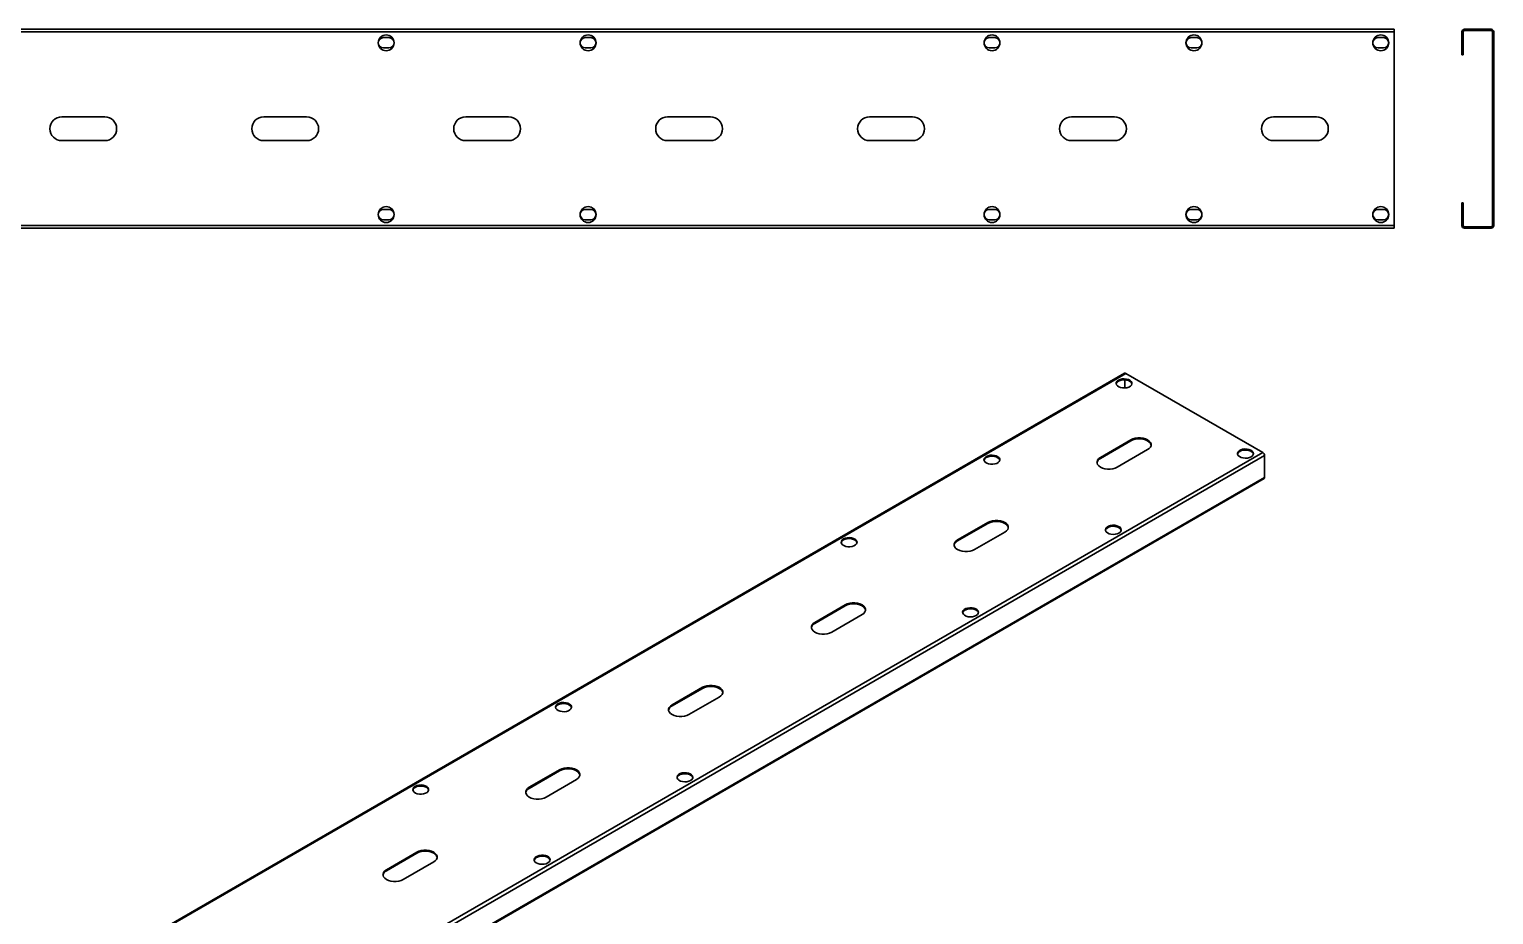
# Model space of a CAD drawing. Header units: millimetres. Extents: x -725 to 860, y -750 to 384.
# Drawn here: x -61 to 860, y -172 to 384 of the extents above; entities that cross this region are included whole.
import ezdxf

# ---------------------------------------------------------------- set-up
doc = ezdxf.new("R2010")
doc.units = ezdxf.units.MM

msp = doc.modelspace()

# ---------------------------------------------------------------- linework, layer by layer
at = {"color": 7, "linetype": 'Continuous', "lineweight": 35}
for p, q in [((-724.72, 384.13), (797.28, 384.13)), ((797.28, 382.53), (-724.72, 382.53)), ((165.03, 378.88), (161.53, 378.88)), ((292.03, 378.88), (288.53, 378.88)), ((546.03, 378.88), (542.53, 378.88)), ((673.03, 378.88), (669.53, 378.88)), ((790.53, 378.88), (787.03, 378.88)), ((797.28, 384.13), (797.28, 382.53)), ((797.28, 260.73), (797.28, 382.53)), ((840.6, 382.53), (839.8, 382.53)), ((839.8, 371.13), (839.8, 382.53)), ((840.6, 371.13), (840.6, 382.53)), ((841.4, 383.33), (841.4, 384.13)), ((858.2, 384.13), (841.4, 384.13)), ((858.2, 383.33), (841.4, 383.33)), ((858.2, 383.33), (858.2, 384.13)), ((859, 382.53), (859.8, 382.53)), ((859, 260.73), (859, 382.53)), ((859.8, 260.73), (859.8, 382.53)), ((161.53, 372.38), (165.03, 372.38)), ((288.53, 372.38), (292.03, 372.38)), ((542.53, 372.38), (546.03, 372.38)), ((669.53, 372.38), (673.03, 372.38)), ((787.03, 372.38), (790.53, 372.38)), ((839.8, 371.13), (840.6, 371.13)), ((839.8, 368.13), (839.8, 371.13)), ((840.6, 371.13), (840.6, 368.13)), ((840.6, 368.13), (839.8, 368.13)), ((-40.72, 329.13), (-13.72, 329.13)), ((86.28, 329.13), (113.28, 329.13)), ((213.28, 329.13), (240.28, 329.13)), ((340.28, 329.13), (367.28, 329.13)), ((467.28, 329.13), (494.28, 329.13)), ((594.28, 329.13), (621.28, 329.13)), ((721.28, 329.13), (748.28, 329.13)), ((-13.72, 314.13), (-40.72, 314.13)), ((113.28, 314.13), (86.28, 314.13)), ((240.28, 314.13), (213.28, 314.13)), ((367.28, 314.13), (340.28, 314.13)), ((494.28, 314.13), (467.28, 314.13)), ((621.28, 314.13), (594.28, 314.13)), ((748.28, 314.13), (721.28, 314.13)), ((161.53, 270.88), (165.03, 270.88)), ((288.53, 270.88), (292.03, 270.88)), ((542.53, 270.88), (546.03, 270.88)), ((669.53, 270.88), (673.03, 270.88)), ((787.03, 270.88), (790.53, 270.88)), ((839.8, 275.13), (840.6, 275.13)), ((839.8, 272.13), (839.8, 275.13)), ((840.6, 272.13), (839.8, 272.13)), ((839.8, 260.73), (839.8, 272.13)), ((840.6, 275.13), (840.6, 272.13)), ((840.6, 260.73), (840.6, 272.13)), ((-724.72, 260.73), (797.28, 260.73)), ((797.28, 259.13), (-724.72, 259.13)), ((165.03, 264.38), (161.53, 264.38)), ((292.03, 264.38), (288.53, 264.38)), ((546.03, 264.38), (542.53, 264.38)), ((673.03, 264.38), (669.53, 264.38)), ((790.53, 264.38), (787.03, 264.38)), ((797.28, 260.73), (797.28, 259.13)), ((840.6, 260.73), (839.8, 260.73)), ((841.4, 259.93), (841.4, 259.13)), ((841.4, 259.93), (858.2, 259.93)), ((841.4, 259.13), (858.2, 259.13)), ((858.2, 259.93), (858.2, 259.13)), ((859, 260.73), (859.8, 260.73)), ((627.65, 167.87), (-448.57, -453.42)), ((628.45, 167.79), (-447.77, -453.5)), ((714.58, 118.07), (628.45, 167.79)), ((627.89, 158.64), (627.89, 163.72)), ((612.47, 114.97), (631.56, 125.99)), ((612.47, 114.32), (631.56, 125.34)), ((642.17, 119.87), (623.08, 108.85)), ((631.56, 125.99), (631.56, 125.34)), ((-361.64, -503.21), (714.58, 118.07)), ((715.71, 116.11), (-360.51, -505.17)), ((612.47, 114.97), (612.47, 114.32)), ((715.71, 116.11), (715.71, 102.39)), ((-360.84, -519.62), (715.38, 101.66)), ((-360.51, -518.89), (715.71, 102.39)), ((522.67, 63.13), (541.76, 74.15)), ((541.76, 74.15), (541.76, 73.5)), ((522.67, 62.47), (541.76, 73.5)), ((552.37, 68.03), (533.27, 57)), ((522.67, 63.13), (522.67, 62.47)), ((432.87, 11.29), (451.96, 22.31)), ((432.87, 10.63), (451.96, 21.65)), ((451.96, 22.31), (451.96, 21.65)), ((432.87, 11.29), (432.87, 10.63)), ((462.56, 16.18), (443.47, 5.16)), ((343.06, -40.56), (362.15, -29.53)), ((343.06, -41.21), (362.15, -30.19)), ((372.76, -35.66), (353.67, -46.68)), ((362.15, -29.53), (362.15, -30.19)), ((343.06, -40.56), (343.06, -41.21)), ((253.26, -92.4), (272.35, -81.38)), ((253.26, -93.05), (272.35, -82.03)), ((272.35, -81.38), (272.35, -82.03)), ((282.96, -87.5), (263.87, -98.52)), ((253.26, -92.4), (253.26, -93.05)), ((163.46, -144.24), (182.55, -133.22)), ((163.46, -144.89), (182.55, -133.87)), ((182.55, -133.22), (182.55, -133.87)), ((163.46, -144.24), (163.46, -144.89)), ((193.16, -139.34), (174.06, -150.36))]:
    msp.add_line(p, q, dxfattribs=at)
at = {"color": 7, "linetype": 'Continuous', "lineweight": 35, "flags": 128}
for points in [[(623.78, 163.55), (622.96, 162.92), (622.46, 162.19), (622.32, 161.41), (622.55, 160.63), (623.14, 159.92), (624.03, 159.33), (625.17, 158.9), (626.47, 158.66), (627.83, 158.63), (629.15, 158.82), (630.34, 159.21), (631.3, 159.76), (631.97, 160.45), (632.29, 161.21), (632.25, 162), (631.84, 162.74), (631.09, 163.4), (630.06, 163.92), (628.83, 164.26), (627.49, 164.39), (626.14, 164.31), (624.87, 164.02), (623.78, 163.55)], [(632.29, 161.18), (632.25, 161.34), (631.84, 162.09), (631.09, 162.75), (630.06, 163.27), (628.83, 163.6), (627.49, 163.74), (626.14, 163.66), (624.87, 163.37), (623.78, 162.89)], [(631.56, 125.99), (632.88, 126.6), (634.39, 127.02), (636.03, 127.23), (637.71, 127.23), (639.34, 127.02), (640.86, 126.6), (642.17, 125.99), (643.22, 125.23), (643.95, 124.36), (644.32, 123.41), (644.32, 122.44), (643.95, 121.5), (643.22, 120.63), (642.17, 119.87)], [(631.56, 125.34), (632.88, 125.94), (634.39, 126.36), (636.03, 126.58), (637.71, 126.58), (639.34, 126.36), (640.86, 125.94), (642.17, 125.34), (643.22, 124.58), (643.95, 123.71), (644.32, 122.76), (644.34, 122.6)], [(707.22, 115.38), (708.05, 116), (708.55, 116.74), (708.68, 117.52), (708.45, 118.29), (707.87, 119), (706.97, 119.59), (705.83, 120.03), (704.54, 120.26), (703.18, 120.29), (701.85, 120.1), (700.67, 119.72), (699.7, 119.16), (699.04, 118.48), (698.71, 117.71), (698.76, 116.93), (699.17, 116.18), (699.92, 115.52), (700.95, 115.01), (702.17, 114.67), (703.52, 114.53), (704.87, 114.61), (706.14, 114.9), (707.22, 115.38)], [(540.7, 115.58), (539.88, 114.96), (539.38, 114.22), (539.24, 113.44), (539.47, 112.67), (540.05, 111.96), (540.95, 111.37), (542.09, 110.93), (543.39, 110.7), (544.75, 110.67), (546.07, 110.86), (547.26, 111.24), (548.22, 111.8), (548.89, 112.48), (549.21, 113.25), (549.16, 114.03), (548.75, 114.78), (548, 115.44), (546.98, 115.95), (545.75, 116.29), (544.41, 116.43), (543.05, 116.35), (541.78, 116.06), (540.7, 115.58)], [(549.2, 113.21), (549.16, 113.38), (548.75, 114.13), (548, 114.78), (546.98, 115.3), (545.75, 115.64), (544.41, 115.77), (543.05, 115.69), (541.78, 115.4), (540.7, 114.93)], [(623.08, 108.85), (621.76, 108.24), (620.25, 107.82), (618.61, 107.61), (616.93, 107.61), (615.3, 107.82), (613.78, 108.24), (612.47, 108.85), (611.42, 109.6), (610.69, 110.48), (610.32, 111.42), (610.32, 112.39), (610.69, 113.34), (611.42, 114.21), (612.47, 114.97)], [(708.66, 117.09), (708.45, 117.64), (707.87, 118.35), (706.97, 118.94), (705.83, 119.37), (704.54, 119.61), (703.18, 119.64), (701.85, 119.45), (700.67, 119.07), (699.7, 118.51), (699.04, 117.82), (698.72, 117.09)], [(541.76, 74.15), (543.07, 74.75), (544.59, 75.17), (546.22, 75.39), (547.9, 75.39), (549.54, 75.17), (551.05, 74.75), (552.37, 74.15), (553.41, 73.39), (554.14, 72.52), (554.52, 71.57), (554.52, 70.6), (554.14, 69.66), (553.41, 68.78), (552.37, 68.03)], [(541.76, 73.5), (543.07, 74.1), (544.59, 74.52), (546.22, 74.74), (547.9, 74.74), (549.54, 74.52), (551.05, 74.1), (552.37, 73.5), (553.41, 72.74), (554.14, 71.86), (554.52, 70.92), (554.54, 70.76)], [(450.9, 63.74), (450.07, 63.11), (449.57, 62.38), (449.44, 61.6), (449.67, 60.83), (450.25, 60.12), (451.15, 59.52), (452.28, 59.09), (453.58, 58.85), (454.94, 58.83), (456.27, 59.01), (457.45, 59.4), (458.42, 59.96), (459.08, 60.64), (459.41, 61.4), (459.36, 62.19), (458.95, 62.94), (458.2, 63.6), (457.17, 64.11), (455.94, 64.45), (454.6, 64.58), (453.25, 64.5), (451.98, 64.22), (450.9, 63.74)], [(624.14, 67.41), (624.96, 68.04), (625.46, 68.77), (625.6, 69.55), (625.37, 70.33), (624.78, 71.04), (623.89, 71.63), (622.75, 72.06), (621.45, 72.3), (620.09, 72.33), (618.77, 72.14), (617.58, 71.75), (616.62, 71.2), (615.95, 70.51), (615.63, 69.75), (615.68, 68.96), (616.09, 68.22), (616.83, 67.56), (617.86, 67.04), (619.09, 66.7), (620.43, 66.57), (621.79, 66.65), (623.05, 66.94), (624.14, 67.41)], [(625.57, 69.13), (625.37, 69.67), (624.78, 70.38), (623.89, 70.98), (622.75, 71.41), (621.45, 71.65), (620.09, 71.67), (618.77, 71.49), (617.58, 71.1), (616.62, 70.55), (615.95, 69.86), (615.63, 69.13)], [(459.4, 61.37), (459.36, 61.54), (458.95, 62.29), (458.2, 62.94), (457.17, 63.46), (455.94, 63.8), (454.6, 63.93), (453.25, 63.85), (451.98, 63.56), (450.9, 63.09)], [(533.27, 57), (531.96, 56.4), (530.45, 55.98), (528.81, 55.76), (527.13, 55.76), (525.49, 55.98), (523.98, 56.4), (522.67, 57), (521.62, 57.76), (520.89, 58.64), (520.52, 59.58), (520.52, 60.55), (520.89, 61.5), (521.62, 62.37), (522.67, 63.13)], [(451.96, 22.31), (453.27, 22.91), (454.78, 23.33), (456.42, 23.55), (458.1, 23.55), (459.74, 23.33), (461.25, 22.91), (462.56, 22.31), (463.61, 21.55), (464.34, 20.68), (464.71, 19.73), (464.71, 18.76), (464.34, 17.82), (463.61, 16.94), (462.56, 16.18)], [(451.96, 21.65), (453.27, 22.26), (454.78, 22.68), (456.42, 22.9), (458.1, 22.9), (459.74, 22.68), (461.25, 22.26), (462.56, 21.65), (463.61, 20.9), (464.34, 20.02), (464.71, 19.08), (464.74, 18.92)], [(534.34, 15.57), (535.16, 16.2), (535.66, 16.93), (535.8, 17.71), (535.57, 18.49), (534.98, 19.2), (534.09, 19.79), (532.95, 20.22), (531.65, 20.46), (530.29, 20.48), (528.97, 20.3), (527.78, 19.91), (526.82, 19.36), (526.15, 18.67), (525.83, 17.91), (525.87, 17.12), (526.28, 16.37), (527.03, 15.72), (528.06, 15.2), (529.29, 14.86), (530.63, 14.73), (531.98, 14.81), (533.25, 15.1), (534.34, 15.57)], [(535.77, 17.29), (535.57, 17.83), (534.98, 18.54), (534.09, 19.14), (532.95, 19.57), (531.65, 19.8), (530.29, 19.83), (528.97, 19.65), (527.78, 19.26), (526.82, 18.7), (526.15, 18.02), (525.83, 17.29)], [(443.47, 5.16), (442.16, 4.56), (440.65, 4.14), (439.01, 3.92), (437.33, 3.92), (435.69, 4.14), (434.18, 4.56), (432.87, 5.16), (431.82, 5.92), (431.09, 6.79), (430.72, 7.74), (430.72, 8.71), (431.09, 9.65), (431.82, 10.53), (432.87, 11.29)], [(362.15, -29.53), (363.47, -28.93), (364.98, -28.51), (366.62, -28.29), (368.3, -28.29), (369.94, -28.51), (371.45, -28.93), (372.76, -29.53), (373.81, -30.29), (374.54, -31.17), (374.91, -32.11), (374.91, -33.08), (374.54, -34.03), (373.81, -34.9), (372.76, -35.66)], [(362.15, -30.19), (363.47, -29.58), (364.98, -29.16), (366.62, -28.95), (368.3, -28.95), (369.94, -29.16), (371.45, -29.58), (372.76, -30.19), (373.81, -30.95), (374.54, -31.82), (374.91, -32.76), (374.94, -32.92)], [(271.29, -39.94), (270.47, -40.57), (269.97, -41.3), (269.83, -42.08), (270.06, -42.86), (270.65, -43.57), (271.54, -44.16), (272.68, -44.59), (273.98, -44.83), (275.34, -44.86), (276.66, -44.67), (277.85, -44.28), (278.81, -43.73), (279.48, -43.04), (279.8, -42.28), (279.75, -41.49), (279.34, -40.75), (278.6, -40.09), (277.57, -39.57), (276.34, -39.23), (275, -39.1), (273.64, -39.18), (272.38, -39.47), (271.29, -39.94)], [(279.8, -42.31), (279.75, -42.15), (279.34, -41.4), (278.6, -40.74), (277.57, -40.22), (276.34, -39.89), (275, -39.75), (273.64, -39.83), (272.38, -40.12), (271.29, -40.6)], [(353.67, -46.68), (352.36, -47.28), (350.84, -47.7), (349.21, -47.92), (347.53, -47.92), (345.89, -47.7), (344.38, -47.28), (343.06, -46.68), (342.02, -45.92), (341.29, -45.05), (340.91, -44.1), (340.91, -43.13), (341.29, -42.19), (342.02, -41.31), (343.06, -40.56)], [(272.35, -81.38), (273.67, -80.77), (275.18, -80.35), (276.82, -80.14), (278.5, -80.14), (280.13, -80.35), (281.65, -80.77), (282.96, -81.38), (284.01, -82.13), (284.73, -83.01), (285.11, -83.95), (285.11, -84.92), (284.73, -85.87), (284.01, -86.74), (282.96, -87.5)], [(272.35, -82.03), (273.67, -81.43), (275.18, -81), (276.82, -80.79), (278.5, -80.79), (280.13, -81), (281.65, -81.43), (282.96, -82.03), (284.01, -82.79), (284.73, -83.66), (285.11, -84.61), (285.13, -84.76)], [(181.49, -91.79), (180.67, -92.41), (180.17, -93.14), (180.03, -93.93), (180.26, -94.7), (180.84, -95.41), (181.74, -96), (182.88, -96.43), (184.18, -96.67), (185.54, -96.7), (186.86, -96.51), (188.05, -96.13), (189.01, -95.57), (189.68, -94.89), (190, -94.12), (189.95, -93.34), (189.54, -92.59), (188.79, -91.93), (187.77, -91.41), (186.54, -91.08), (185.2, -90.94), (183.84, -91.02), (182.57, -91.31), (181.49, -91.79)], [(189.99, -94.15), (189.95, -93.99), (189.54, -93.24), (188.79, -92.58), (187.77, -92.07), (186.54, -91.73), (185.2, -91.6), (183.84, -91.68), (182.57, -91.96), (181.49, -92.44)], [(354.73, -88.11), (355.55, -87.49), (356.05, -86.75), (356.19, -85.97), (355.96, -85.2), (355.38, -84.49), (354.48, -83.9), (353.34, -83.46), (352.04, -83.23), (350.68, -83.2), (349.36, -83.39), (348.17, -83.77), (347.21, -84.33), (346.54, -85.01), (346.22, -85.78), (346.27, -86.56), (346.68, -87.31), (347.43, -87.97), (348.45, -88.48), (349.68, -88.82), (351.02, -88.96), (352.38, -88.88), (353.65, -88.59), (354.73, -88.11)], [(356.16, -86.4), (355.96, -85.85), (355.38, -85.14), (354.48, -84.55), (353.34, -84.12), (352.04, -83.88), (350.68, -83.85), (349.36, -84.04), (348.17, -84.42), (347.21, -84.98), (346.54, -85.67), (346.23, -86.4)], [(263.87, -98.52), (262.55, -99.13), (261.04, -99.55), (259.4, -99.76), (257.72, -99.76), (256.09, -99.55), (254.57, -99.13), (253.26, -98.52), (252.21, -97.76), (251.48, -96.89), (251.11, -95.94), (251.11, -94.97), (251.48, -94.03), (252.21, -93.16), (253.26, -92.4)], [(182.55, -133.22), (183.86, -132.61), (185.38, -132.19), (187.01, -131.98), (188.69, -131.98), (190.33, -132.19), (191.84, -132.61), (193.16, -133.22), (194.2, -133.98), (194.93, -134.85), (195.31, -135.8), (195.31, -136.76), (194.93, -137.71), (194.2, -138.58), (193.16, -139.34)], [(182.55, -133.87), (183.86, -133.27), (185.38, -132.85), (187.01, -132.63), (188.69, -132.63), (190.33, -132.85), (191.84, -133.27), (193.16, -133.87), (194.2, -134.63), (194.93, -135.5), (195.31, -136.45), (195.33, -136.61)], [(264.93, -139.95), (265.75, -139.33), (266.25, -138.6), (266.39, -137.81), (266.16, -137.04), (265.57, -136.33), (264.68, -135.74), (263.54, -135.31), (262.24, -135.07), (260.88, -135.04), (259.56, -135.23), (258.37, -135.61), (257.41, -136.17), (256.74, -136.85), (256.42, -137.62), (256.46, -138.4), (256.88, -139.15), (257.62, -139.81), (258.65, -140.33), (259.88, -140.66), (261.22, -140.8), (262.58, -140.72), (263.84, -140.43), (264.93, -139.95)], [(266.36, -138.24), (266.16, -137.69), (265.57, -136.98), (264.68, -136.39), (263.54, -135.96), (262.24, -135.72), (260.88, -135.69), (259.56, -135.88), (258.37, -136.27), (257.41, -136.82), (256.74, -137.51), (256.42, -138.24)], [(174.06, -150.36), (172.75, -150.97), (171.24, -151.39), (169.6, -151.6), (167.92, -151.6), (166.28, -151.39), (164.77, -150.97), (163.46, -150.36), (162.41, -149.6), (161.68, -148.73), (161.31, -147.79), (161.31, -146.82), (161.68, -145.87), (162.41, -145), (163.46, -144.24)]]:
    msp.add_lwpolyline(points, dxfattribs=at)
at = {"color": 7, "linetype": 'Continuous', "lineweight": 35}
for centre in [(163.28, 375.63), (290.28, 375.63), (544.28, 375.63), (671.28, 375.63), (788.78, 375.63), (163.28, 267.63), (290.28, 267.63), (544.28, 267.63), (671.28, 267.63), (788.78, 267.63)]:
    msp.add_circle(centre, 5, dxfattribs=at)
for centre, radius, start, end in [((161.53, 375.63), 3.25, 90, 270), ((165.03, 375.63), 3.25, 270, 90), ((288.53, 375.63), 3.25, 90, 270), ((292.03, 375.63), 3.25, 270, 90), ((542.53, 375.63), 3.25, 90, 270), ((546.03, 375.63), 3.25, 270, 90), ((669.53, 375.63), 3.25, 90, 270), ((673.03, 375.63), 3.25, 270, 90), ((787.03, 375.63), 3.25, 90, 270), ((790.53, 375.63), 3.25, 270, 90), ((841.4, 382.53), 1.6, 90, 180), ((841.4, 382.53), 0.8, 90, 180), ((858.2, 382.53), 1.6, 0, 90), ((858.2, 382.53), 0.8, 0, 90), ((-40.72, 321.63), 7.5, 90, 270), ((-13.72, 321.63), 7.5, 270, 90), ((86.28, 321.63), 7.5, 90, 270), ((113.28, 321.63), 7.5, 270, 90), ((213.28, 321.63), 7.5, 90, 270), ((240.28, 321.63), 7.5, 270, 90), ((340.28, 321.63), 7.5, 90, 270), ((367.28, 321.63), 7.5, 270, 90), ((467.28, 321.63), 7.5, 90, 270), ((494.28, 321.63), 7.5, 270, 90), ((594.28, 321.63), 7.5, 90, 270), ((621.28, 321.63), 7.5, 270, 90), ((721.28, 321.63), 7.5, 90, 270), ((748.28, 321.63), 7.5, 270, 90), ((161.53, 267.63), 3.25, 90, 270), ((165.03, 267.63), 3.25, 270, 90), ((288.53, 267.63), 3.25, 90, 270), ((292.03, 267.63), 3.25, 270, 90), ((542.53, 267.63), 3.25, 90, 270), ((546.03, 267.63), 3.25, 270, 90), ((669.53, 267.63), 3.25, 90, 270), ((673.03, 267.63), 3.25, 270, 90), ((787.03, 267.63), 3.25, 90, 270), ((790.53, 267.63), 3.25, 270, 90), ((841.4, 260.73), 1.6, 180, 270), ((841.4, 260.73), 0.8, 180, 270), ((858.2, 260.73), 1.6, 270, 0), ((858.2, 260.73), 0.8, 270, 0), ((627.98, 167.14), 0.805, 54.38242, 114.30712), ((624.89, 160.51), 2.63, 114.96349, 165.28025), ((541.81, 112.55), 2.63, 114.96349, 165.28025), ((614.03, 110.84), 3.81, 114.22333, 168.77976), ((713.25, 116), 2.46, 2.60548, 57.39452), ((714.95, 102.3), 0.767, 304.05635, 7.25583), ((452.01, 60.7), 2.63, 114.96349, 165.28025), ((524.23, 59), 3.81, 114.22333, 168.77976), ((434.43, 7.16), 3.81, 114.22333, 168.77976), ((272.4, -42.98), 2.63, 114.96349, 165.28025), ((344.63, -44.69), 3.81, 114.22333, 168.77976), ((182.6, -94.82), 2.63, 114.96349, 165.28025), ((254.82, -96.53), 3.81, 114.22333, 168.77976), ((165.02, -148.37), 3.81, 114.22333, 168.77976)]:
    msp.add_arc(centre, radius, start, end, dxfattribs=at)

doc.saveas('drawing.dxf')
